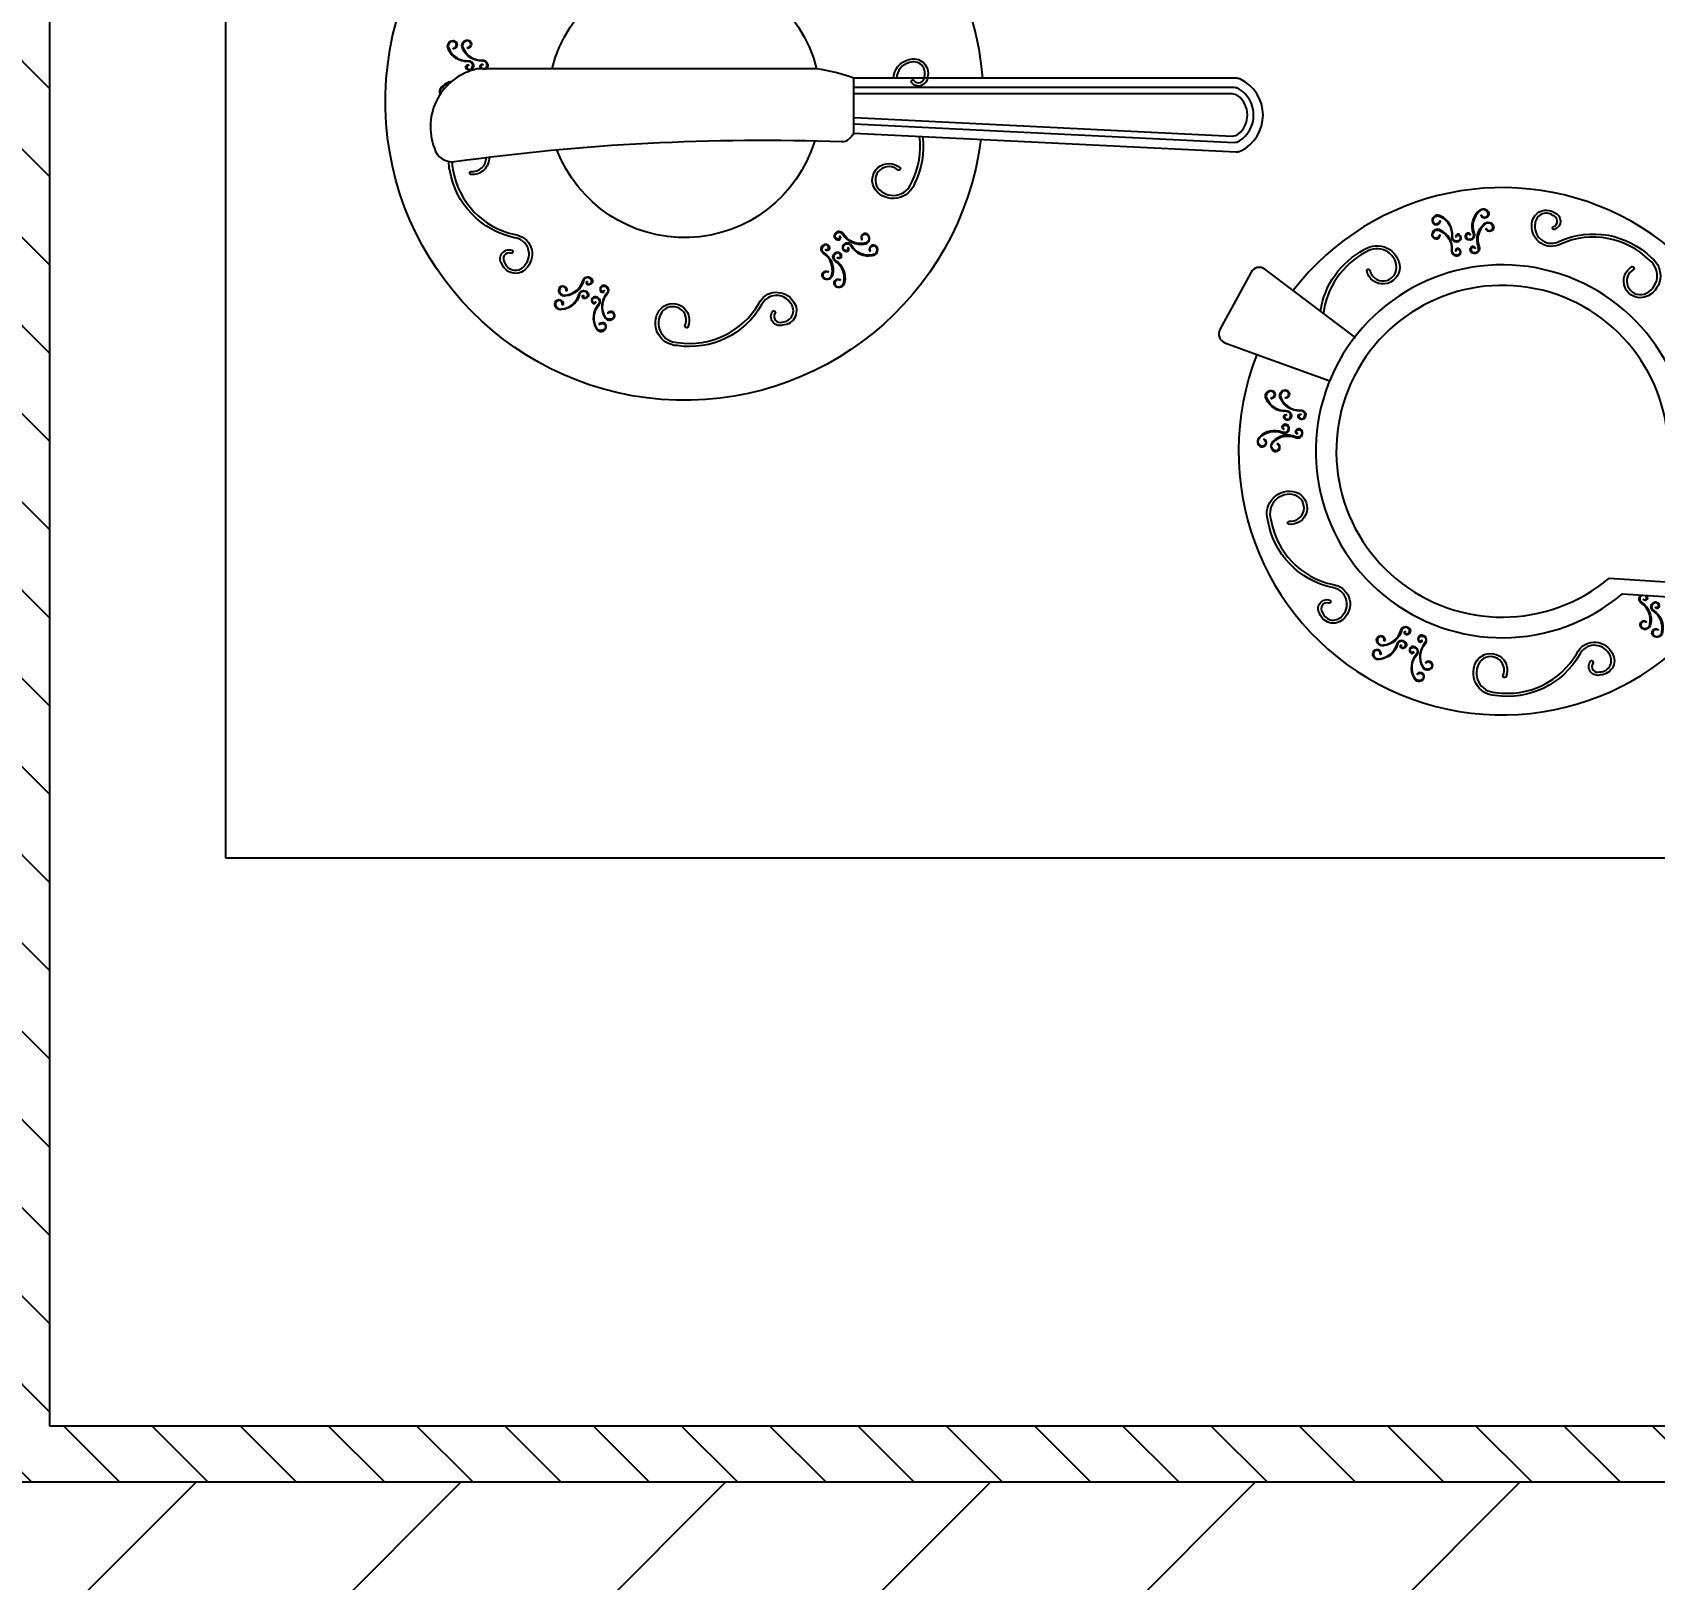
# Model space of a CAD drawing. Header units: millimetres. Extents: x 1999 to 2304, y 1614 to 1800.
# Drawn here: x 2041.0104 to 2041.2703, y 1625.7937 to 1626.0417 of the extents above; entities that cross this region are included whole.
import ezdxf

# ---------------------------------------------------------------- set-up
doc = ezdxf.new("R2010")
doc.units = ezdxf.units.MM
doc.header["$LTSCALE"] = 0.03
doc.header["$PDMODE"] = 34
doc.linetypes.add('HIDDEN', pattern=[9.524999999999999, 6.35, -3.175])
for name, color, linetype in [('Construir Tijolos', 160, 'Continuous'), ('COTA', 250, 'Continuous'), ('Layout', 6, 'Continuous'), ('PL1', 1, 'Continuous')]:
    doc.layers.add(name, color=color, linetype=linetype)
doc.styles.get("Standard").update_dxf_attribs({"font": 'arial.ttf'})
doc.dimstyles.new('TICK01', dxfattribs={"dimscale": 0, "dimtxt": 2, "dimasz": 1.5, "dimexe": 0.18, "dimexo": 0.06, "dimgap": 0.09, "dimtad": 1, "dimzin": 4, "dimdsep": 46, "dimtxsty": 'Standard', "dimblk": 'TICK1', "dimcen": 0.09, "dimclrd": 256, "dimclre": 256, "dimclrt": 4, "dimaunit": 1, "dimadec": 0, "dimazin": 0, "dimtfac": 1, "dimtix": 1, "dimtmove": 2, "dimatfit": 3, "dimldrblk": 'TICK1', "dimfxl": 1, "dimtolj": 1, "dimtzin": 12, "dimarcsym": 0})

# ---------------------------------------------------------------- blocks, each defined once
blk = doc.blocks.new('TICK1')
for p, q in [((0, 1), (0, -1)), ((0.5, 0.5), (-0.5, -0.5)), ((-1, 0), (1, 0))]:
    blk.add_line(p, q)
blk = doc.blocks.new('*D223')
at = {"layer": 'COTA', "linetype": 'HIDDEN', "lineweight": -2}
for p, q in [((2040.933096753482, 1625.812392267823), (2040.933096753482, 1626.410255481111)), ((2043.310096753481, 1625.812392267824), (2043.310096753481, 1626.410255481111))]:
    blk.add_line(p, q, dxfattribs=at)
at = {"layer": 'COTA', "lineweight": -2}
blk.add_line((2041.00809675342, 1626.401255481118), (2043.235096753543, 1626.401255481118), dxfattribs=at)
at = {"layer": 'DEFPOINTS', "color": 0}
for p in [(2043.310096753481, 1626.401255481118), (2040.933096753482, 1625.809392267826), (2043.310096753481, 1625.809392267826)]:
    blk.add_point(p, dxfattribs=at)
at = {"layer": 'COTA', "lineweight": -2, "xscale": 0.07499999993790162, "yscale": 0.07499999993790162, "zscale": 0.07499999993790162, "rotation": 180}
blk.add_blockref('TICK1', (2040.933096753482, 1626.401255481118), dxfattribs=at)
at = {"layer": 'COTA', "lineweight": -2, "xscale": 0.07499999993790162, "yscale": 0.07499999993790162, "zscale": 0.07499999993790162}
blk.add_blockref('TICK1', (2043.310096753481, 1626.401255481118), dxfattribs=at)
at = {"layer": 'COTA', "color": 4, "insert": (2042.121596753481, 1626.456846886256), "char_height": 0.09999999991720215, "attachment_point": 5}
blk.add_mtext('\\A1;2.38', dxfattribs=at)
blk = doc.blocks.new('*D248')
at = {"layer": 'COTA', "linetype": 'HIDDEN', "lineweight": -2}
for p, q in [((2044.045096753481, 1632.161392267825), (2044.045096753481, 1629.874607545169)), ((2040.933096753482, 1625.484392267824), (2040.933096753482, 1629.892607545154))]:
    blk.add_line(p, q, dxfattribs=at)
at = {"layer": 'COTA', "lineweight": -2}
blk.add_line((2041.00809675342, 1629.883607545162), (2043.970096753543, 1629.883607545162), dxfattribs=at)
at = {"layer": 'DEFPOINTS', "color": 0}
for p in [(2044.045096753481, 1632.164392267823), (2044.045096753481, 1629.883607545162), (2040.933096753482, 1625.481392267827)]:
    blk.add_point(p, dxfattribs=at)
at = {"layer": 'COTA', "lineweight": -2, "xscale": 0.07499999993790162, "yscale": 0.07499999993790162, "zscale": 0.07499999993790162, "rotation": 180}
blk.add_blockref('TICK1', (2040.933096753482, 1629.883607545162), dxfattribs=at)
at = {"layer": 'COTA', "lineweight": -2, "xscale": 0.07499999993790162, "yscale": 0.07499999993790162, "zscale": 0.07499999993790162}
blk.add_blockref('TICK1', (2044.045096753481, 1629.883607545162), dxfattribs=at)
at = {"layer": 'COTA', "color": 4, "insert": (2042.489096753481, 1629.9391989503), "char_height": 0.09999999991720215, "attachment_point": 5}
blk.add_mtext('\\A1;3.11', dxfattribs=at)
blk = doc.blocks.new('Café')
at = {"layer": 'Layout', "color": 250}
for p, q in [((-3.306013240944594e-10, 0.2999999991743607), (-0.4499999997356099, 0.3000000005486072)), ((-0.4499999997356099, 0.3000000005486072), (-0.4500000004527465, 0.09903343684987931)), ((-0.2847968307773954, 0.2192720244324846), (-0.2731269887299277, 0.2235129001360292)), ((-0.2689540419810328, 0.2166006075844962), (-0.2789909968419124, 0.2090344516459481)), ((-0.3494081990515951, 0.1838145076872024), (-0.3494081985286357, 0.175008996600809))]:
    blk.add_line(p, q, dxfattribs=at)
for points in [[(-0.2789909968419124, 0.2090344516459481), (-0.2835206250797455, 0.2056198825866886, -0.4580760608314227), (-0.2857409773114341, 0.2061004537731606), (-0.2907377185765654, 0.215278634621427, -0.4588556634208796), (-0.2899326263091098, 0.2174056523926993), (-0.2847968307773954, 0.2192720244324846, -0.8935972427192108), (-0.2106304899907627, 0.2586834868357073), (-0.203478300417828, 0.2591600609730449, -0.6710861851134016), (-0.201443978595762, 0.2550042150069203), (-0.2060112217377537, 0.249868658014293, -0.8641796437949254)], [(-0.2453994498173415, 0.2707865067950479, -0.9050331660209078), (-0.2490939387666913, 0.2685705593085004, -0.596243571333223), (-0.24656726512967, 0.273446070087175, -0.3086248165771714), (-0.2335582899027031, 0.2671883239336239, 0.5958408914528598), (-0.2280182245040123, 0.2669136193876511, 0.6115136090079905), (-0.2297446249958739, 0.2706573789764661, 0.7168281961218632), (-0.2313551773095242, 0.2684569378857304, 0.988855708949305), (-0.2309459359476023, 0.2687442034261949, -0.7427467803439213), (-0.2298347777832532, 0.2701593214464992, -0.6304347326884606), (-0.2284299096409086, 0.2671993224685139, -0.6020962981092473), (-0.2331151590356058, 0.2674207736399694, 0.3083770235826342), (-0.2466101412442185, 0.2739452402406641, 0.5930468563147251), (-0.2495074026396651, 0.2682894052682059, 0.905033166019811), (-0.244947212412626, 0.2709997722045046, 0.664168722733176)], [(-0.2590451176538409, 0.2705440075951628, 0.9050331660209078), (-0.258211581669002, 0.2712260603898358, 0.596243571333223), (-0.259572219061738, 0.2710434882969821, 0.3086248165771714), (-0.2591989541811017, 0.2674538880787622, -0.5958408914528598), (-0.2596023957089528, 0.2661271549709454, -0.6115136090079905), (-0.260337403099129, 0.2668496689620952, -0.7168281961218632), (-0.2596835850317802, 0.2670427029133862, -0.988855708949305), (-0.2597857535620278, 0.2669706821207001, 0.7427467803439213), (-0.2602125985749808, 0.26682879988266, 0.6304347326884606), (-0.2596348358997602, 0.2662481593633856, 0.6020962981092473), (-0.2592910865982958, 0.2673692638722969, -0.3083770235826342), (-0.2596860458356787, 0.2710957516128474, -0.5930468563147251), (-0.2581104951341331, 0.271299590093804, -0.905033166019811), (-0.259133506022863, 0.2704556192925338, -0.664168722733176)], [(-0.2650492930683868, 0.2673386358928838, -0.9050331660209078), (-0.2660798063020593, 0.2670255533266754, -0.596243571333223), (-0.2651710262134657, 0.2680545252260345, -0.3086248165771714), (-0.2623961048384444, 0.2657470669164468, 0.5958408914528598), (-0.2610692363864473, 0.2653440717563171, 0.6115136090079905), (-0.2612606044026506, 0.2663568116231545, 0.7168281961218632), (-0.2617847919823362, 0.2659209583007396, 0.988855708949305), (-0.2616681024001082, 0.2659657773651816, -0.7427467803439213), (-0.2613127083477593, 0.2662414988658384, -0.6304347326884606), (-0.2611517288110008, 0.265438355542301, -0.6020962981092473), (-0.2622745258549912, 0.2657765335297881, 0.3083770235826342), (-0.2651511157341702, 0.2681781853270877, 0.5930468563147251), (-0.2661971490647375, 0.2669824725621766, 0.905033166019811), (-0.2649266699554573, 0.2673628977440785, 0.664168722733176)], [(-0.2576852094093738, 0.2687301289647621, 0.9050331660209078), (-0.2568516734249897, 0.2694121817598898, 0.596243571333223), (-0.2582123108172709, 0.2692296096670361, 0.3086248165771714), (-0.2578390459366346, 0.2656400094488163, -0.5958408914528598), (-0.2582424874644857, 0.2643132763409994, -0.6115136090079905), (-0.2589774948551167, 0.2650357903321492, -0.7168281961218632), (-0.2583236767873132, 0.2652288242829854, -0.988855708949305), (-0.2584258453175607, 0.2651568034902994, 0.7427467803439213), (-0.2588526903305137, 0.2650149212531687, 0.6304347326884606), (-0.2582749276557479, 0.2644342807334397, 0.6020962981092473), (-0.2579311783538287, 0.2655553852418961, -0.3083770235826342), (-0.2583261375912116, 0.2692818729824467, -0.5930468563147251), (-0.2567505869710658, 0.2694857115470768, -0.905033166019811), (-0.257773597859341, 0.2686417407458066, -0.664168722733176)], [(-0.2644216246148972, 0.2651338457976635, -0.9050331660209078), (-0.2654521378481149, 0.2648207632314552, -0.596243571333223), (-0.264543357679031, 0.2658497350471407, -0.3086248165771714), (-0.2617684363845001, 0.2635422768212266, 0.5958408914528598), (-0.2604415679334124, 0.2631392816610969, 0.6115136090079905), (-0.2606329359487063, 0.264152021528389, 0.7168281961218632), (-0.2611571235288466, 0.2637161682055194, 0.988855708949305), (-0.2610404338656735, 0.2637609871867426, -0.7427467803439213), (-0.260685039893815, 0.2640367087701634, -0.6304347326884606), (-0.2605240603575112, 0.2632335654470808, -0.6020962981092473), (-0.2616468574019564, 0.2635717434345679, 0.3083770235826342), (-0.2645234472811353, 0.2659733952318675, 0.5930468563147251), (-0.2655694806107931, 0.2647776824669563, 0.905033166019811), (-0.2642990014205679, 0.2651581075651848, 0.664168722733176)], [(-0.2205867444536125, 0.2634529904976262, -0.9050331660209078), (-0.2212029504130442, 0.2643363196175414, -0.596243571333223), (-0.2199435095317313, 0.2637899881033263, -0.3086248165771714), (-0.221280535535243, 0.2604378377855028, 0.5958408914528598), (-0.2212537820046236, 0.259051377355263, 0.6115136090079905), (-0.2203497452514966, 0.259546334382776, 0.7168281961218632), (-0.220926248887281, 0.2599101792279725, 0.988855708949305), (-0.2208475651632398, 0.2598130510118608, -0.7427467803439213), (-0.2204755158704756, 0.259560253568452, -0.6304347326884606), (-0.2211896041421824, 0.2591589684220708, -0.6020962981092473), (-0.221214940864229, 0.2603313144823005, 0.3083770235826342), (-0.2198197500811148, 0.263809265818054, 0.5930468563147251), (-0.2212801815135208, 0.2644346067604602, 0.905033166019811), (-0.2205257768655429, 0.2633438672864941, 0.664168722733176)], [(-0.279691429052491, 0.2460065320710783, -0.9050331660209078), (-0.2787255979314978, 0.2418080973493488, -0.596243571333223), (-0.28258169937817, 0.2457177231626702, -0.3086248165771714), (-0.2726102335177529, 0.2561562447481265, 0.5958408914528598), (-0.2706369992411055, 0.2613402706515444, 0.6115136090079905), (-0.2747310146382915, 0.2608552514925577, 0.7168281961218632), (-0.2731359576196155, 0.2586435511552736, 0.988855708949305), (-0.2732827009340326, 0.2591215326615384, -0.7427467803439213), (-0.2742851925654577, 0.2606156031938553, -0.6304347326884606), (-0.2710359368520585, 0.261037022248729, -0.6020962981092473), (-0.272694371457419, 0.2566495178652985, 0.3083770235826342), (-0.2830696874475507, 0.2458311965415305, 0.5930468563147251), (-0.2785859717159838, 0.2413279884813164, 0.905033166019811), (-0.2797545077542054, 0.2465025368051101, 0.664168722733176)], [(-0.2283387501802281, 0.2551151692232452), (-0.2070180981054364, 0.2565358347069377, -0.6710861851133759), (-0.2057975049638117, 0.2540423270770589), (-0.2192265435796799, 0.2389422785386159, -5.54953550861438)], [(-0.2836775415635202, 0.2329537932614585, 0.9050331660209078), (-0.2840686351855766, 0.2339573003432633, 0.596243571333223), (-0.2843154597499051, 0.2326068376924013, 0.3086248165771714), (-0.2807862021081746, 0.2318525873938597, -0.5958408914528598), (-0.2796490732971506, 0.2310589093576709, -0.6115136090079905), (-0.2805633548241531, 0.2305831437533925, -0.7168281961218632), (-0.2805449000993576, 0.2312646114478412, -0.988855708949305), (-0.2805079769145777, 0.2311451890450371, 0.7427467803439213), (-0.2805049411786058, 0.2306953913057441, 0.6304347326884606), (-0.2797741809099534, 0.2310654483403596, 0.6020962981092473), (-0.28073418891654, 0.2317388140941148, -0.3083770235826342), (-0.2844003389750469, 0.2325147321926124, -0.5930468563147251), (-0.2841073296190189, 0.234076159889355, -0.905033166019811), (-0.2836207929999546, 0.2328424172496852, -0.664168722733176)], [(-0.2815322062338055, 0.2336866230548367, 0.9050331660209078), (-0.2819232998558618, 0.2346901301366415, 0.596243571333223), (-0.2821701230827784, 0.2333396687827189, 0.3086248165771714), (-0.2786408654415027, 0.2325854184841774, -0.5958408914528598), (-0.2775037379674359, 0.2317917391510491, -0.6115136090079905), (-0.2784180194944383, 0.2313159735463159, -0.7168281961218632), (-0.2783995634326857, 0.2319974425381588, -0.988855708949305), (-0.2783626402479058, 0.2318780201353547, 0.7427467803439213), (-0.2783596045114791, 0.231428222395607, 0.6304347326884606), (-0.2776288442428267, 0.2317982794306772, 0.6020962981092473), (-0.2785888535868253, 0.2324716438870382, -0.3083770235826342), (-0.2822550036448774, 0.2332475619864454, -0.5930468563147251), (-0.2819619929518922, 0.2348089909792179, -0.905033166019811), (-0.2814754563332826, 0.2335752483400029, -0.664168722733176)], [(-0.2824844442939138, 0.2262529691415693, -0.9050331660209078), (-0.2825051311388052, 0.2251761437314599, -0.596243571333223), (-0.2832029136056917, 0.2263584160359642, -0.3086248165771714), (-0.2801508923171241, 0.2282844783044311, 0.5958408914528598), (-0.2793575956466157, 0.2294218745882972, 0.6115136090079905), (-0.2803799045404958, 0.2295528247518632, 0.7168281961218632), (-0.2801273671752824, 0.2289196074070787, 0.988855708949305), (-0.2801339326197194, 0.2290444354071042, -0.7427467803439213), (-0.2802863359202092, 0.2294676383667138, -0.6304347326884606), (-0.2794727560390129, 0.2293725545678171, -0.6020962981092473), (-0.280141347082008, 0.2284092129916644, 0.3083770235826342), (-0.283314368196443, 0.22641556410872, 0.5930468563147251), (-0.2825004204964898, 0.2250512323121256, 0.905033166019811), (-0.2824696257644064, 0.2263770877602838, 0.664168722733176)], [(-0.2801936036889856, 0.2261686005558659, -0.9050331660209078), (-0.2802142905343317, 0.2250917751462111, -0.596243571333223), (-0.2809120730817085, 0.2262740475334795, -0.3086248165771714), (-0.2778600517126506, 0.2282001097187276, 0.5958408914528598), (-0.2770667563786446, 0.2293375047056543, 0.6115136090079905), (-0.2780890640169673, 0.2294684562498333, 0.7168281961218632), (-0.2778365265708089, 0.2288352388213752, 0.988855708949305), (-0.2778430920152459, 0.2289600668214007, -0.7427467803439213), (-0.2779954967340927, 0.2293832685681991, -0.6304347326884606), (-0.2771819168524416, 0.2292881847688477, -0.6020962981092473), (-0.2778505064775345, 0.2283248444064157, 0.3083770235826342), (-0.2810235276729145, 0.22633119560669, 0.5930468563147251), (-0.2802095799729614, 0.2249668638105504, 0.905033166019811), (-0.2801787851599329, 0.2262927191745803, 0.664168722733176)], [(-0.3764589292773053, 0.2147059196622649, -0.9050331660209078), (-0.3801534195631575, 0.2124899708792327, -0.596243571333223), (-0.3776267445896337, 0.2173654829539373, -0.3086248165771714), (-0.3646177693617574, 0.2111077368008409, 0.5958408914528598), (-0.3590777053009333, 0.2108330309579287, 0.6115136090079905), (-0.3608041044558377, 0.2145767918436832, 0.7168281961218632), (-0.3624146581059904, 0.2123763494564628, 0.988855708949305), (-0.3620054167445232, 0.2126636149964725, -0.7427467803439213), (-0.360894257243217, 0.214078734314171, -0.6304347326884606), (-0.3594893904378296, 0.2111187340392462, -0.6020962981092473), (-0.3641746384141697, 0.2113401864235129, 0.3083770235826342), (-0.3776696220406848, 0.2178646518109417, 0.5930468563147251), (-0.3805668834365861, 0.2122088168389382, 0.905033166019811), (-0.3760066918725897, 0.2149191850721763, 0.664168722733176)], [(-0.3901045984507618, 0.2144634191654404, 0.9050331660209078), (-0.3892710611289658, 0.2151454732570528, 0.596243571333223), (-0.390631699858659, 0.2149628998677144, 0.3086248165771714), (-0.3902584336406107, 0.211373300946434, -0.5958408914528598), (-0.3906618751684618, 0.2100465678386172, -0.6115136090079905), (-0.3913968825590928, 0.2107690818293122, -0.7168281961218632), (-0.3907430658287012, 0.2109621144841185, -0.988855708949305), (-0.3908452330219916, 0.2108900949879171, 0.7427467803439213), (-0.3912720780344898, 0.2107482127503317, 0.6304347326884606), (-0.390694315359724, 0.2101675722306027, 0.6020962981092473), (-0.3903505660578048, 0.2112886767395139, -0.3083770235826342), (-0.3907455266321449, 0.215015163183125, -0.5930468563147251), (-0.3891699745940969, 0.215219002961021, -0.905033166019811), (-0.3901929868193292, 0.2143750308628114, -0.664168722733176)], [(-0.3887446902062948, 0.2126495405354945, 0.9050331660209078), (-0.3879111528844987, 0.2133315946266521, 0.596243571333223), (-0.3892717916141919, 0.2131490212373137, 0.3086248165771714), (-0.3888985253965984, 0.2095594223160333, -0.5958408914528598), (-0.3893019669239948, 0.2082326892082165, -0.6115136090079905), (-0.3900369743146257, 0.2089552031989115, -0.7168281961218632), (-0.3893831575842341, 0.2091482358537178, -0.988855708949305), (-0.3894853247775245, 0.2090762163575164, 0.7427467803439213), (-0.3899121697900227, 0.208934334119931, 0.6304347326884606), (-0.3893344071152569, 0.2083536936006567, 0.6020962981092473), (-0.3889906578133377, 0.2094747981091132, -0.3083770235826342), (-0.3893856183881326, 0.213201284553179, -0.5930468563147251), (-0.3878100664305748, 0.2134051244142938, -0.905033166019811), (-0.3888330785753169, 0.2125611522324107, -0.664168722733176)], [(-0.3961087725283505, 0.2112580487601008, -0.9050331660209078), (-0.3971392870989803, 0.210944964896953, -0.596243571333223), (-0.3962305056734294, 0.2119739380932515, -0.3086248165771714), (-0.3934555856349107, 0.2096664784871791, 0.5958408914528598), (-0.3921287158464111, 0.2092634846239889, 0.6115136090079905), (-0.3923200851995716, 0.2102762231938868, 0.7168281961218632), (-0.3928442714422999, 0.2098403711679566, 0.988855708949305), (-0.3927275831156294, 0.2098851888526951, -0.7427467803439213), (-0.3923721891446803, 0.210160910436116, -0.6304347326884606), (-0.3922112082705098, 0.2093577684099728, -0.6020962981092473), (-0.393334005314955, 0.2096959463974599, 0.3083770235826342), (-0.3962105965310911, 0.21209759689782, 0.5930468563147251), (-0.3972566285242465, 0.2109018854293936, 0.905033166019811), (-0.3959861507523783, 0.2112823093143561, 0.664168722733176)], [(-0.3954811040744062, 0.2090532586653353, -0.9050331660209078), (-0.3965116186450359, 0.2087401748021875, -0.596243571333223), (-0.3956028371385401, 0.2097691479148125, -0.3086248165771714), (-0.3928279158440091, 0.2074616896888983, 0.5958408914528598), (-0.3915010473924667, 0.2070586945287687, 0.6115136090079905), (-0.3916924166646822, 0.2080714330149931, 0.7168281961218632), (-0.3922166029883556, 0.2076355810731911, 0.988855708949305), (-0.3920999146625945, 0.2076803987574749, -0.7427467803439213), (-0.3917445206097909, 0.207956120257677, -0.6304347326884606), (-0.3915835398170202, 0.2071529783147525, -0.6020962981092473), (-0.3927063368610106, 0.2074911563022397, 0.3083770235826342), (-0.3955829280771468, 0.2098928068025998, 0.5930468563147251), (-0.3966289600703021, 0.2086970953341734, 0.905033166019811), (-0.3953584808805317, 0.2090775204324018, 0.664168722733176)], [(-0.3516462238321765, 0.2073724032816244, -0.9050331660209078), (-0.3522624297916082, 0.208255732401085, -0.596243571333223), (-0.3510029903286522, 0.2077093996740587, -0.3086248165771714), (-0.3523400163317092, 0.2043572493562351, 0.5958408914528598), (-0.3523132613827329, 0.2029707901388065, 0.6115136090079905), (-0.3514092260479629, 0.2034657459535083, 0.7168281961218632), (-0.35198572834679, 0.2038295920947348, 0.988855708949305), (-0.3519070446227488, 0.2037324638795326, -0.7427467803439213), (-0.3515349953299847, 0.2034796664361238, -0.6304347326884606), (-0.3522490849391033, 0.2030783799928031, -0.6020962981092473), (-0.35227442166115, 0.2042507260530328, 0.3083770235826342), (-0.350879230877581, 0.2077286773887863, 0.5930468563147251), (-0.352339662309987, 0.2083540183311925, 0.905033166019811), (-0.3515852575815188, 0.2072632787735529, 0.664168722733176)], [(-0.2244129782548043, 0.2056265883334163, -0.9050331660209078), (-0.2227265750561855, 0.209590894466146, -0.596243571333223), (-0.2219049436057503, 0.204161381274389, -0.3086248165771714), (-0.2361076361166852, 0.201577521222589, 0.5958408914528598), (-0.2407511098681425, 0.1985433944787474, 0.6115136090079905), (-0.2371538960887847, 0.1965293811267657, 0.7168281961218632), (-0.2371443194997482, 0.1992562345258193, 0.988855708949305), (-0.2373065524247977, 0.1987832855661509, -0.7427467803439213), (-0.2373737124189574, 0.1969853078489905, -0.6304347326884606), (-0.2402501187893904, 0.1985542368483948, -0.6020962981092473), (-0.2363295058885342, 0.2011289999186374, 0.3083770235826342), (-0.2215768515293348, 0.2037827468593605, 0.5930468563147251), (-0.2225573332898421, 0.2100613816869554, 0.905033166019811), (-0.2246534910491391, 0.2051882358264265, 0.664168722733176)], [(-0.3535491438697136, 0.2060941366826228, -0.9050331660209078), (-0.3541653498291453, 0.2069774658025381, -0.596243571333223), (-0.3529059090287774, 0.2064311343719964, -0.3086248165771714), (-0.3542429350327438, 0.2030789840546277, 0.5958408914528598), (-0.354216181501215, 0.2016925236239331, 0.6115136090079905), (-0.3533121447485428, 0.2021874806519008, 0.7168281961218632), (-0.3538886483847818, 0.2025513254966427, 0.988855708949305), (-0.3538099646607407, 0.2024541972809857, -0.7427467803439213), (-0.3534379153679765, 0.2022013998375769, -0.6304347326884606), (-0.3541520036392285, 0.2018001146907409, -0.6020962981092473), (-0.3541773403612751, 0.2029724607509706, 0.3083770235826342), (-0.3527821495781609, 0.2064504120867241, 0.5930468563147251), (-0.3542425810105669, 0.2070757530291303, 0.905033166019811), (-0.353488176281644, 0.2059850134719454, 0.664168722733176)], [(-0.3467423420356681, 0.2026526078643656, 0.9050331660209078), (-0.345836094054448, 0.2020706333637463, 0.596243571333223), (-0.3464301906810761, 0.2033082592170103, 0.3086248165771714), (-0.3497287573027279, 0.2018440151246068, -0.5958408914528598), (-0.3511152257442518, 0.2018177280206146, -0.6115136090079905), (-0.3506552050789651, 0.2027400304868934, -0.7168281961218632), (-0.3502695784036405, 0.2021778640219054, -0.988855708949305), (-0.3503696453003613, 0.2022527750709742, 0.7427467803439213), (-0.3506364860163558, 0.2026148844593081, 0.6304347326884606), (-0.3510101683209541, 0.2018859728577809, 0.6020962981092473), (-0.3498377115370204, 0.201905487728709, -0.3083770235826342), (-0.3464156607660698, 0.203432664718548, -0.5930468563147251), (-0.3457349257982969, 0.2019972166690422, -0.905033166019811), (-0.346853718022885, 0.2027093565152427, -0.664168722733176)], [(-0.2555729789351062, 0.2001777436566954, 0.9050331660209078), (-0.2566482242350503, 0.2001158922325885, 0.596243571333223), (-0.2554401317261181, 0.1994638335036143, 0.3086248165771714), (-0.2536321968150332, 0.2025872801837068, -0.5958408914528598), (-0.2525259716417168, 0.2034234926104546, -0.6115136090079905), (-0.2523560207364426, 0.2024069400417829, -0.7168281961218632), (-0.2529984322654855, 0.2026350770620411, -0.988855708949305), (-0.2528734445018017, 0.202633290139147, 0.7427467803439213), (-0.2524447233213323, 0.2024971821356303, 0.6304347326884606), (-0.2525708508760545, 0.2033065309251469, 0.6020962981092473), (-0.2535079179201603, 0.2026015891296993, -0.3083770235826342), (-0.255378763785302, 0.1993546453027193, -0.5930468563147251), (-0.2567732247716776, 0.200115822202406, -0.905033166019811), (-0.2554495170529663, 0.2001972987586669, -0.664168722733176)], [(-0.248009263005315, 0.1991276324397404, -0.9050331660209078), (-0.2469915333181234, 0.1987752019190339, -0.596243571333223), (-0.2483315685244634, 0.1984769127070649, -0.3086248165771714), (-0.2492202357407223, 0.201974744119525, 0.5958408914528598), (-0.2500568215582462, 0.2030806872721769, 0.6115136090079905), (-0.2504972737970093, 0.2021488804748515, 0.7168281961218632), (-0.2498170101712276, 0.2021933832897957, 0.988855708949305), (-0.249937757421776, 0.2022257122112023, -0.7427467803439213), (-0.2503873413543261, 0.2022115449676676, -0.6304347326884606), (-0.2500455016256637, 0.202955922606634, -0.6020962981092473), (-0.2493359164136564, 0.2020223668355356, 0.3083770235826342), (-0.2484203601220543, 0.1983885736322009, 0.5930468563147251), (-0.246871280518917, 0.1987410819506295, 0.905033166019811), (-0.2481227270095587, 0.1991800808755215, 0.664168722733176)], [(-0.3480472084675057, 0.2007987388396941, 0.9050331660209078), (-0.3471409604862856, 0.2002167643390749, 0.596243571333223), (-0.3477350571129136, 0.2014543901918842, 0.3086248165771714), (-0.3510336237350202, 0.1999901460994806, -0.5958408914528598), (-0.3524200921765441, 0.1999638589954884, -0.6115136090079905), (-0.3519600715108027, 0.2008861614622219, -0.7168281961218632), (-0.3515744448354781, 0.200323994997234, -0.988855708949305), (-0.3516745117326536, 0.200398906045848, 0.7427467803439213), (-0.3519413511112361, 0.2007610167311213, 0.6304347326884606), (-0.3523150347523369, 0.2000321038326547, 0.6020962981092473), (-0.351142578049803, 0.2000516187872563, -0.3083770235826342), (-0.3477205271979074, 0.2015787956934219, -0.5930468563147251), (-0.3470397922301345, 0.2001433476443708, -0.905033166019811), (-0.3481585844551773, 0.2008554874905712, -0.664168722733176)], [(-0.2555389608824044, 0.1979109513790718, 0.9050331660209078), (-0.2566142075197604, 0.1978490986580255, 0.596243571333223), (-0.255406115011283, 0.197197039929506, 0.3086248165771714), (-0.2535981786818411, 0.2003204878224096, -0.5958408914528598), (-0.2524919535894696, 0.2011567003323762, -0.6115136090079905), (-0.2523220026032504, 0.2001401476809406, -0.7168281961218632), (-0.2529644141322933, 0.200368284700744, -0.988855708949305), (-0.2528394263686096, 0.2003664977783046, 0.7427467803439213), (-0.2524107051881401, 0.2002303897738784, 0.6304347326884606), (-0.2525368340802743, 0.2010397372673651, 0.6020962981092473), (-0.2534739012048703, 0.2003347955551362, -0.3083770235826342), (-0.2553447457330549, 0.1970878530250957, -0.5930468563147251), (-0.2567392066380307, 0.1978490298411089, -0.905033166019811), (-0.2554155002562766, 0.1979305051008851, -0.664168722733176)], [(-0.2487974107070841, 0.1969749861027594, -0.9050331660209078), (-0.2477796822763594, 0.1966225542014399, -0.596243571333223), (-0.2491197162266872, 0.1963242663705387, -0.3086248165771714), (-0.2500083847799033, 0.1998220964860593, 0.5958408914528598), (-0.25084496926047, 0.2009280409351959, 0.6115136090079905), (-0.2512854214987783, 0.1999962341383252, 0.7168281961218632), (-0.2506051578734514, 0.2000407369528148, 0.988855708949305), (-0.2507259051239998, 0.2000730658742214, -0.7427467803439213), (-0.2511754903935071, 0.2000588973342019, -0.6304347326884606), (-0.25083365066439, 0.2008032749731683, -0.6020962981092473), (-0.2501240641158802, 0.1998697204980999, 0.3083770235826342), (-0.2492085091612353, 0.1962359259982804, 0.5930468563147251), (-0.2476594281397411, 0.196588435529975, 0.905033166019811), (-0.2489108760487397, 0.1970274332411464, 0.664168722733176)], [(-0.413543925009435, 0.1701723806286282, -0.9050331660209078), (-0.4135646105983142, 0.1690955565991317, -0.596243571333223), (-0.414262393064746, 0.1702778289031812, -0.3086248165771714), (-0.4112103717770879, 0.1722038911716481, 0.5958408914528598), (-0.4104170764435366, 0.1733412861590296, 0.6115136090079905), (-0.4114393840004595, 0.1734722376190803, 0.7168281961218632), (-0.4111868466352462, 0.1728390202742958, 0.988855708949305), (-0.4111934120796832, 0.172963848274776, -0.7427467803439213), (-0.4113458167171302, 0.1733870499374461, -0.6304347326884606), (-0.4105322368354791, 0.1732919661380947, -0.6020962981092473), (-0.4112008265419718, 0.1723286258588814, 0.3083770235826342), (-0.4143738476554972, 0.1703349769754823, 0.5930468563147251), (-0.4135598999564536, 0.1689706451797974, 0.905033166019811), (-0.4135291065613274, 0.1702964993305613, 0.664168722733176)]]:
    blk.add_lwpolyline(points, format="xyb", close=True, dxfattribs=at)
for points in [[(-0.2060112217377537, 0.249868658014293), (-0.2158749376972082, 0.2387775743868588, -5.367909730881275), (-0.2262297925112762, 0.2576440538177849), (-0.2106304899907627, 0.2586834868357073)], [(-0.2224896631537376, 0.2621747251960187, -0.9050331660209078), (-0.2231058691131693, 0.2630580543154792, -0.596243571333223), (-0.2218464295688136, 0.2625117215047794, -0.3086248165771714), (-0.2231834555727801, 0.2591595711874106, 0.5416155335428301), (-0.2232661391717556, 0.2578415317161671, 0.6115136090079905)], [(-0.2230528357881667, 0.25785574420388, -0.02583848189847613), (-0.2230925241792647, 0.2578807018235239, -0.6020962981092473), (-0.2231178609017661, 0.2590530478837536, 0.3083770235826342), (-0.2217226701181971, 0.2625309992195071, 0.5930468563147251), (-0.2231831015510579, 0.2631563401619132, 0.905033166019811), (-0.2224286969035347, 0.2620656006884019, 0.664168722733176), (-0.2224896631537376, 0.2621747251960187, -0.9050331660209078)], [(-0.2223708168289704, 0.2579011901434569, 0.1713305058371416), (-0.222252665288579, 0.2582680677842291, 0.7168281961218632), (-0.2228291675878609, 0.2586319139259103, 0.988855708949305), (-0.2227504838638197, 0.2585347857102533, -0.7427467803439213), (-0.2223784345710555, 0.2582819882668446, -0.2538010920902303), (-0.2225592791000963, 0.2578886324326959, -0.6020962981092473)], [(-0.2746142486985264, 0.2123337748694212, 0.2405883320580993), (-0.267598261898911, 0.2024683924864803, 0.5930468563147251), (-0.2619299130906256, 0.2053410906964928, 0.905033166019811), (-0.2672122973126534, 0.205828771222059, 0.664168722733176), (-0.2667210768481709, 0.2057354873300028, -0.9050331660209078)], [(-0.2667210768481709, 0.2057354873300028, -0.9050331660209078), (-0.2624296698127182, 0.2053566609115478, -0.596243571333223), (-0.2673395459678432, 0.202897431067413, -0.2469145306237902), (-0.2741566167178462, 0.2126787514544048, 0.5958408914528598)], [(-0.4137594962276125, 0.1883883415739547, -0.1015147003992642), (-0.413641178837679, 0.1896371360303419, -0.3086248165771714), (-0.4036697143142192, 0.2000756563184041, 0.5958408914528598), (-0.4016964800380265, 0.205259682221822, 0.6115136090079905), (-0.4057904940978005, 0.2047746643597748, 0.7168281961218632), (-0.4041954384165365, 0.2025629627260059, 0.988855708949305), (-0.4043421817300441, 0.2030409442322707, -0.7427467803439213), (-0.4053446719435669, 0.2045350159778536, -0.6304347326884606), (-0.4020954176489795, 0.2049564338194614, -0.6020962981092473), (-0.4037538522538853, 0.2005689294360309, 0.3083770235826342), (-0.4141291669070597, 0.1897506094087476, 0.09844753942783906), (-0.4142576302965608, 0.1883442328025922, 0.905033166019811)], [(-0.3383650460832541, 0.1843524446544507, 0.1465392681638616), (-0.3396649595169947, 0.191877280512017, 0.5930468563147251), (-0.3459392809813835, 0.1928849905912102, 0.905033166019811), (-0.3419523917705192, 0.1893855418784369, 0.664168722733176), (-0.3422949676632925, 0.189749742110962, -0.9050331660209078)], [(-0.3422949676632925, 0.189749742110962, -0.9050331660209078), (-0.3455441200694622, 0.1925786446045095, -0.596243571333223), (-0.3401264474737218, 0.1916822509651865, -0.1488593746263473), (-0.3388719260710786, 0.1843277530001615, 0.5958408914528598)], [(-0.4078264773156661, 0.1876339547839052, 0.4667229401699266), (-0.4108139872141692, 0.1904219496727819, 0.664168722733176), (-0.410750909849412, 0.1899259436418106, -0.9050331660209078)], [(-0.410750909849412, 0.1899259436418106, -0.4634649687271608), (-0.4083146486814258, 0.1876947266669049, -0.596243571333223)], [(-0.3494081990515951, 0.1838145076872024), (-0.2881177607187055, 0.186800102620964, -0.1284651797759323), (-0.2873756489070729, 0.1866443642584272, -0.6214467609505485), (-0.2874178100842073, 0.1751616341111912, -0.1142544183100627), (-0.2880770638203103, 0.1750089960000878), (-0.3494081985286357, 0.175008996600809, -0.06062313214610143), (-0.3553538268583907, 0.173508996289911), (-0.4097327901072276, 0.1735089968487955, -0.4611779655482887), (-0.4166026755710845, 0.1862156201104881, -0.3747309748218867), (-0.4133559669435272, 0.1883622569116596, 0.0434983777173782), (-0.3513058075022855, 0.1851444973785874, -0.2040259544266091), (-0.3501887061811431, 0.1847794476007039)], [(-0.3493352171140032, 0.1823162842506463), (-0.2884747703615176, 0.1852809332790457, -0.1553555127297296), (-0.2875950952002313, 0.1850473229251293, -0.5545880517843477), (-0.2876761316806551, 0.1767289072204221, -0.137949475807068), (-0.2884580354866557, 0.1765089954815267), (-0.3494081990934319, 0.1765089959471879)], [(-0.349286562935049, 0.1813174681942655), (-0.2887751212356306, 0.1842651167362419, -0.1868150309714234), (-0.2877472522354765, 0.1839236940418232, -0.4816515130357101), (-0.2878510012255902, 0.1778204080628711, -0.1655059067831324), (-0.2887660194351156, 0.1775089962861784), (-0.3494081994967928, 0.1775089955394833)], [(-0.4138216264473158, 0.1754977458881513, -0.1447666279337675), (-0.4154598184345559, 0.1764341450598295, -0.3630887289602578), (-0.4156774992088685, 0.1775751759887498, -0.905033166019811)], [(-0.4155977121286014, 0.1774558759298088, 0.3421501712630649), (-0.4153749392098689, 0.1765262505596183, 0.1245483533303563), (-0.4140452770006959, 0.1756899737470121, -0.5958408914528598)], [(-0.3430362504041113, 0.1750089956444754, 0.340579104344534), (-0.3406072095599484, 0.1720224274549764, 0.6115136090079905), (-0.3375801687648163, 0.1748212167790371, 0.7168281961218632), (-0.3401706024469604, 0.175672969286552, 0.988855708949305), (-0.3397709340592883, 0.1753725276125806, -0.7427467803439213), (-0.3380817081360874, 0.1747530488837583, -0.6304347326884606), (-0.3404627073373376, 0.1725022501627791, -0.3424118453853957), (-0.342536044415283, 0.1750089960250989, 0.3083770235826342)], [(-0.409037263315895, 0.1735089959511242, 0.07139303445526483), (-0.4091485448138883, 0.1733878678205656, 0.7168281961218632), (-0.4088960060303179, 0.1727546516885923, 0.988855708949305), (-0.4089025728121669, 0.172879478392133, -0.7427467803439213), (-0.4090549761936018, 0.1733026814354162, -0.6304347326884606), (-0.4082413963119507, 0.1732075976360647, -0.6020962981092473), (-0.4089099859370435, 0.1722442572736327, 0.3083770235826342), (-0.4120830083884357, 0.1702506070932941, 0.5930468563147251), (-0.4112690594329251, 0.1688862766777675, 0.905033166019811), (-0.4112382659563991, 0.1702121307453126, 0.664168722733176), (-0.4112530844859066, 0.1700880121261434, -0.9050331660209078)], [(-0.4112530844859066, 0.1700880121261434, -0.9050331660209078), (-0.4112737713312526, 0.1690111867169435, -0.596243571333223), (-0.4119715537976845, 0.1701934590205383, -0.3086248165771714), (-0.4089195311721596, 0.1721195225863994, 0.5958408914528598), (-0.4081262358386084, 0.1732569175733261, 0.1357975433710641), (-0.4083045494107864, 0.1735089963849532, 0.7168281961218632)]]:
    blk.add_lwpolyline(points, format="xyb", dxfattribs=at)
for centre, radius, start, end in [((-0.3765515636114287, 0.1787165018645283), 0.04790093111602566, 7.304467698689043, 355.5608991754853), ((-0.3765515636114287, 0.1787165018645283), 0.02182801356170706, 16.77990851563911, 159.2299681407416), ((-0.3525708336396747, 0.1820544934148529), 0.003619380419096915, 29.09605344273395, 48.8403713185341), ((-0.3765515636114287, 0.1787165018645283), 0.02182801356170706, 193.8021446470748, 346.1978551777783)]:
    blk.add_arc(centre, radius, start, end, dxfattribs=at)

msp = doc.modelspace()

# ---------------------------------------------------------------- hatches: boundary and pattern name
at = {"layer": 'Construir Tijolos'}
h = msp.add_hatch(dxfattribs=at)
h.set_pattern_fill('_USER', color=256, scale=0.03, angle=45, pattern_type=0)
h.set_pattern_definition([(45, (0, 0), (-0.02121320343559642, 0.02121320343559643), [])])
h.paths.add_polyline_path([(2036.306096753474, 1638.743392267825), (2036.483096753479, 1638.743392267826), (2036.483096753479, 1641.843392267825), (2036.95809675343, 1641.843392267825), (2036.95809675343, 1641.973392267826), (2036.306096753466, 1641.973392267826)])
h.paths.add_polyline_path([(2036.483096753474, 1637.863392267829), (2038.003096753472, 1637.863392267824), (2038.00309675348, 1637.711396075168), (2038.13309675348, 1637.711396075168), (2038.13309675348, 1637.863392267825), (2038.283096753475, 1637.863392267825), (2038.283096753475, 1637.993392267826), (2036.483096753477, 1637.993392267823)])
h.paths.add_polyline_path([(2036.483096753479, 1638.133392267825), (2036.483096753476, 1638.243392267826), (2036.306096753475, 1638.243392267825), (2036.306096753476, 1637.922392267825), (2036.331096753479, 1637.922392267824), (2036.331096753479, 1638.133392267825)])
h.paths.add_polyline_path([(2043.208096753479, 1639.243392267826), (2041.708096753479, 1639.243392267826), (2041.708096753479, 1639.393392267827), (2041.558096753479, 1639.393392267825), (2041.558096753479, 1637.993392267826), (2039.183096753476, 1637.993392267826), (2039.183096753476, 1637.863392267825), (2039.333096753481, 1637.863392267825), (2039.333096753481, 1637.793392267821), (2039.483096753484, 1637.793392267822), (2039.483096753484, 1637.843392267825), (2041.758096753478, 1637.843392267812), (2041.758096753478, 1637.993392267826), (2041.708096753479, 1637.993392267826), (2041.708096753479, 1639.093392267825), (2043.208096753479, 1639.093392267825)])
h.paths.add_polyline_path([(2043.310096753481, 1637.843392267825), (2042.358096753479, 1637.843392267831), (2042.358096753481, 1637.993392267814), (2043.208096753479, 1637.993392267814), (2043.208096753479, 1638.853392267826), (2043.310096753481, 1638.853392267826)])
h.paths.add_polyline_path([(2039.463096753479, 1634.013392267823), (2039.333096753479, 1634.013392267823), (2039.333096753481, 1636.993392267821), (2039.483096753483, 1636.993392267821), (2039.483096753482, 1635.563392267824), (2043.31009675348, 1635.563392267823), (2043.31009675348, 1635.413392267822), (2039.463096753482, 1635.413392267832)])
h.paths.add_polyline_path([(2038.003096753481, 1636.711396075168), (2038.13309675348, 1636.711396075168), (2038.13309675348, 1635.659399882511), (2038.003096753481, 1635.659399882511)])
h.paths.add_polyline_path([(2037.933096753481, 1633.259399882516), (2038.13309675348, 1633.259399882516), (2038.133096753485, 1634.759399882511), (2038.003096753481, 1634.759399882512), (2038.003096753481, 1634.659399882512), (2036.483096753479, 1634.659399882517), (2036.483096753479, 1634.778392267826), (2036.306096753479, 1634.778392267826), (2036.30609675348, 1634.178392267826), (2036.483096753479, 1634.178392267826), (2036.48309675348, 1634.509399882517), (2037.98309675348, 1634.509399882512), (2037.983096753481, 1633.409399882516), (2037.933096753484, 1633.409399882516)])
h.paths.add_polyline_path([(2036.306096357027, 1633.159396116797), (2036.483096357021, 1633.159396116797), (2036.483096357021, 1633.259399882516), (2037.233096753481, 1633.259399882518), (2037.233096753481, 1633.409399882511), (2036.306096632606, 1633.409400100509)])
h.paths.add_polyline_path([(2036.483096753481, 1632.109392267827), (2037.98309675348, 1632.109392267827), (2037.98309675348, 1631.659392267818), (2038.13309675348, 1631.659392267818), (2038.13309675348, 1632.259392267827), (2036.483096616508, 1632.259392267827), (2036.483096265706, 1632.359396116795), (2036.306096357026, 1632.359396116796), (2036.306096753481, 1631.809392267827), (2036.483096753479, 1631.809392267827)])
h.paths.add_polyline_path([(2036.30609675348, 1630.271392267825), (2036.306096753474, 1630.957392267825), (2036.48309675348, 1630.957392267825), (2036.483096753481, 1631.009392267827), (2037.98309675348, 1631.009392267827), (2037.98309675348, 1631.059392267811), (2038.13309675348, 1631.059392267827), (2038.133096753481, 1630.759392267827), (2037.983096753481, 1630.759392267827), (2037.983096753481, 1630.859392267827), (2036.48309675348, 1630.859392267818), (2036.483096753485, 1630.271392267827)])
h.paths.add_polyline_path([(2039.333096753476, 1631.983392267824), (2039.463096753484, 1631.983392267824), (2039.463096753484, 1630.43689226783), (2039.333096753476, 1630.43689226783)])
h.paths.add_polyline_path([(2043.310096753481, 1633.063392267822), (2043.310096753481, 1632.310392267825), (2043.29009675348, 1632.310392267825), (2043.290096753479, 1632.913392267825), (2042.190096753479, 1632.913392267825), (2042.190096753479, 1631.413392267825), (2042.24009675348, 1631.41339226782), (2042.24009675348, 1631.263392267824), (2042.04009675348, 1631.263392267824), (2042.040096753479, 1632.933392267824), (2039.463096753479, 1632.933392267825), (2039.463096753479, 1632.883392267824), (2039.333096753479, 1632.883392267824), (2039.333096753479, 1633.113392267823), (2039.463096753478, 1633.113392267823), (2039.463096753479, 1633.063392267825)])
h.paths.add_polyline_path([(2043.310096753481, 1631.263392267825), (2042.84009675348, 1631.263392267825), (2042.840096753481, 1631.413392267825), (2043.290096753478, 1631.413392267825), (2043.290096753468, 1632.310392267825), (2043.31009675348, 1632.310392267825)], flags=17)
h.paths.add_polyline_path([(2043.310096753481, 1629.009392267826), (2039.333096753479, 1629.009392267822), (2039.333096753479, 1629.436892267831), (2039.463096753484, 1629.43689226783), (2039.463096753485, 1629.139392267828), (2043.31009675348, 1629.139392267828)])
h.paths.add_polyline_path([(2036.48309675348, 1629.009392267826), (2038.13309675348, 1629.009392267826), (2038.13309675348, 1629.959392267827), (2037.98309675348, 1629.959392267827), (2037.98309675348, 1629.159392267827), (2036.483096753481, 1629.159392267827)])
h.paths.add_polyline_path([(2036.306096753481, 1626.732392267825), (2036.483096753481, 1626.732392267825), (2036.483096753481, 1627.719392267825), (2036.306096753481, 1627.719392267825)])
h.paths.add_polyline_path([(2036.172596753481, 1625.481392267826), (2036.172596753481, 1625.381392267826), (2038.433096753482, 1625.381392267826), (2038.433096753482, 1625.809392267824), (2037.206096753481, 1625.809392267825), (2037.206096753481, 1625.481392267825)])
h.paths.add_polyline_path([(2042.289096753481, 1625.481392267825), (2040.933096753482, 1625.481392267825), (2040.933096753482, 1625.809392267826), (2043.310096753481, 1625.809392267826), (2043.310096753481, 1625.781392267825), (2042.289096753481, 1625.781392267825)])
h.paths.add_polyline_path([(2042.888096753479, 1641.973392267824), (2042.888096753478, 1643.093392267826), (2043.208096753479, 1643.093392267826), (2043.208096753479, 1641.973392267824)])
h.paths.add_polyline_path([(2042.33660154141, 1641.823392267825), (2042.33660154141, 1641.973392267826), (2042.758096753479, 1641.973392267824), (2042.758096753478, 1643.223392267826), (2043.358096753479, 1643.223392267826), (2043.358096753478, 1641.856392267827), (2043.443096753473, 1641.856392267813), (2043.443096753473, 1641.726392267827), (2043.208096753479, 1641.726392267827), (2043.208096753479, 1641.823392267826)])
at = {"layer": 'Layout'}
h = msp.add_hatch(dxfattribs=at)
h.set_pattern_fill('_USER', color=252, scale=0.01, angle=135, pattern_type=0)
h.set_pattern_definition([(135, (24.86078837834839, 34.21513714124262), (-0.007071067811865476, -0.007071067811865474), [])])
h.paths.add_polyline_path([(2041.013096753479, 1626.289392267821), (2040.983096753479, 1626.289392267821), (2040.983096753481, 1625.80939226782), (2042.033096753481, 1625.809392267826), (2042.033096753478, 1626.289392267821), (2042.003096753478, 1626.289392267821), (2042.003096753481, 1625.818392267821), (2041.01309675348, 1625.818392267821)])

# ---------------------------------------------------------------- linework, layer by layer
at = {"layer": 'Construir Tijolos'}
msp.add_lwpolyline([(2042.289096753481, 1625.481392267825), (2040.933096753482, 1625.481392267825), (2040.933096753482, 1625.809392267826), (2043.310096753481, 1625.809392267826), (2043.310096753481, 1625.781392267825), (2042.289096753481, 1625.781392267825)], close=True, dxfattribs=at)
at = {"layer": 'Layout', "color": 3}
for p, q in [((2041.013096753479, 1626.289392267821), (2041.01309675348, 1625.81839226782)), ((2041.01309675348, 1625.818392267826), (2042.003096753481, 1625.818392267826)), ((2040.983096753481, 1625.80939226782), (2042.033096753481, 1625.809392267826))]:
    msp.add_line(p, q, dxfattribs=at)
at = {"layer": 'PL1'}
msp.add_line((2040.933096753482, 1625.809392267826), (2043.310096753481, 1625.809392267826), dxfattribs=at)

# ---------------------------------------------------------------- block references
at = {"layer": 'Layout', "xscale": -1, "rotation": 180}
msp.add_blockref('Café', (2041.491372770724, 1626.209392267406), dxfattribs=at)

# ---------------------------------------------------------------- dimensions: what is measured, and where the dimension line sits
at = {"layer": 'COTA'}
for base, p1, p2, picture, middle in [((2044.045096753481, 1629.883607545162), (2040.933096753482, 1625.481392267827), (2044.045096753481, 1632.164392267823), '*D248', (2042.489096753481, 1629.9391989503)), ((2043.310096753481, 1626.401255481118), (2040.933096753482, 1625.809392267826), (2043.310096753481, 1625.809392267826), '*D223', (2042.121596753481, 1626.456846886256))]:
    dim = msp.add_linear_dim(base=base, p1=p1, p2=p2, dimstyle='TICK01', override={"dimscale": 0.04999999995860108}, dxfattribs=at)
    dim.commit()
    dim.dimension.update_dxf_attribs({"geometry": picture, "text_midpoint": middle})

doc.saveas('drawing.dxf')
